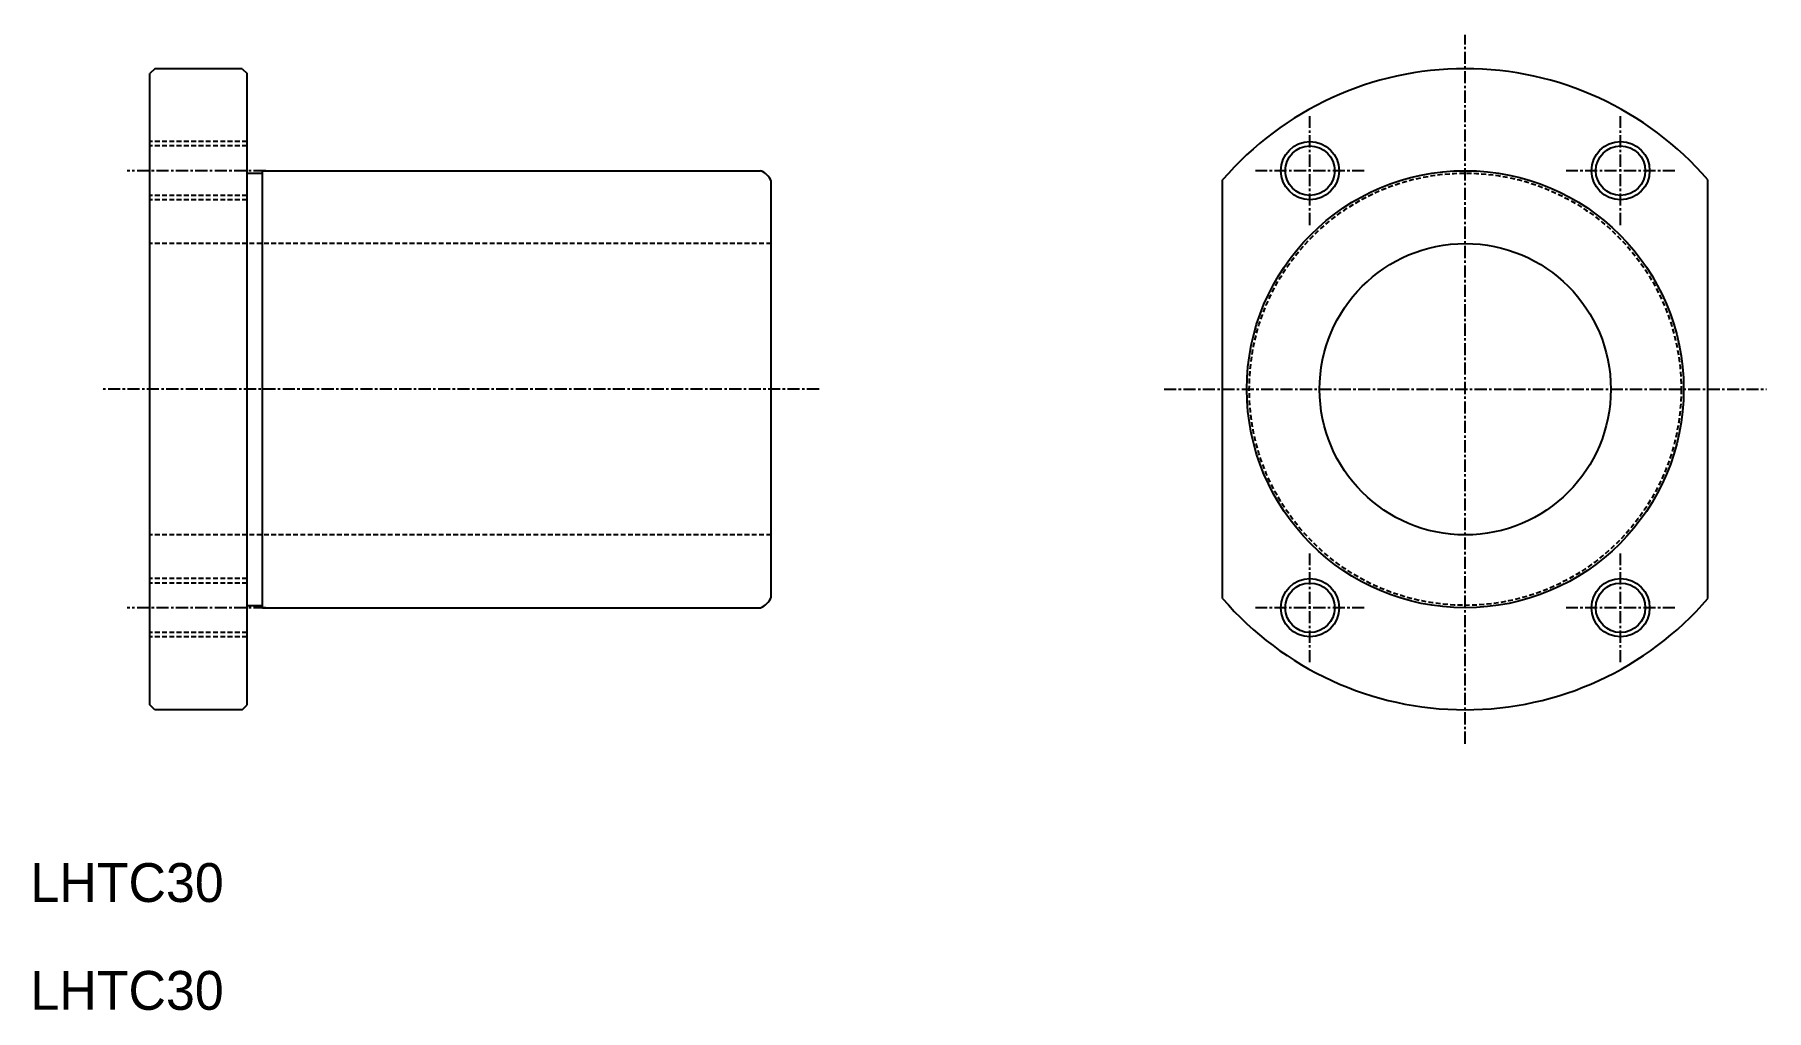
# Model space of a CAD drawing. Extents: x 42 to 220, y 63 to 163.
import ezdxf

# ---------------------------------------------------------------- set-up
doc = ezdxf.new("R2010")
doc.units = 0
doc.linetypes.add('CENTER', pattern=[2, 1.25, -0.25, 0.25, -0.25])
doc.linetypes.add('DASHED', pattern=[0.75, 0.5, -0.25])
doc.layers.get('0').update_dxf_attribs({"linetype": 'CONTINUOUS'})
doc.layers.add('CENTER', color=1, linetype='CENTER')

msp = doc.modelspace()

# ---------------------------------------------------------------- linework, layer by layer
at = {"color": 7, "linetype": 'CONTINUOUS'}
for p, q in [((54.11, 159.78), (53.61, 159.28)), ((53.61, 94.28), (53.61, 159.28)), ((63.11, 159.78), (54.11, 159.78)), ((63.11, 159.78), (63.61, 159.28)), ((63.61, 94.28), (63.61, 159.28)), ((63.61, 149.03), (65.21, 149.03)), ((65.21, 149.28), (116.52, 149.28)), ((65.21, 104.28), (65.21, 149.28)), ((117.61, 105.37), (117.61, 148.19)), ((164.11, 105.24), (164.11, 148.32)), ((214.11, 105.24), (214.11, 148.32)), ((48.71, 126.78), (48.71, 126.78)), ((48.71, 126.78), (48.71, 126.78)), ((63.61, 104.53), (65.21, 104.53)), ((65.21, 104.28), (116.52, 104.28)), ((76.74, 104.28), (76.74, 104.28)), ((89.86, 104.28), (89.86, 104.28)), ((54.11, 93.78), (53.61, 94.28)), ((63.11, 93.78), (54.11, 93.78)), ((63.11, 93.78), (63.61, 94.28))]:
    msp.add_line(p, q, dxfattribs=at)
at = {"color": 3, "linetype": 'DASHED'}
for p, q in [((63.61, 152.28), (53.61, 152.28)), ((63.61, 151.83), (53.61, 151.83)), ((63.61, 146.73), (53.61, 146.73)), ((63.61, 146.28), (53.61, 146.28)), ((117.61, 141.78), (53.61, 141.78)), ((117.61, 111.78), (53.61, 111.78)), ((63.61, 107.28), (53.61, 107.28)), ((63.61, 106.83), (53.61, 106.83)), ((63.61, 101.73), (53.61, 101.73)), ((63.61, 101.28), (53.61, 101.28))]:
    msp.add_line(p, q, dxfattribs=at)
at = {"color": 3, "linetype": 'CONTINUOUS'}
for centre in [(173.11, 149.28), (205.11, 149.28), (173.11, 104.28), (205.11, 104.28)]:
    msp.add_circle(centre, 3, dxfattribs=at)
at = {"color": 7, "linetype": 'CONTINUOUS'}
for centre, radius in [((173.11, 149.28), 2.55), ((205.11, 149.28), 2.55), ((189.11, 126.78), 22.5), ((189.11, 126.78), 15), ((173.11, 104.28), 2.55), ((205.11, 104.28), 2.55)]:
    msp.add_circle(centre, radius, dxfattribs=at)
at = {"color": 3, "linetype": 'DASHED'}
msp.add_circle((189.11, 126.78), 22.25, dxfattribs=at)
at = {"color": 7, "linetype": 'CONTINUOUS'}
for centre, radius, start, end in [((189.11, 126.78), 33, 40.7491, 139.2509), ((115.76, 147.43), 2, 22.3316, 67.6684), ((115.76, 106.13), 2, 292.3316, 337.6684), ((189.11, 126.78), 33, 220.7491, 319.2509)]:
    msp.add_arc(centre, radius, start, end, dxfattribs=at)
at = {"layer": 'CENTER', "color": 1, "linetype": 'CENTER'}
for p, q in [((189.11, 90.28), (189.11, 163.28)), ((173.11, 143.68), (173.11, 154.88)), ((205.11, 143.68), (205.11, 154.88)), ((65.53, 149.28), (51.26, 149.28)), ((178.71, 149.28), (167.51, 149.28)), ((210.71, 149.28), (199.51, 149.28)), ((122.54, 126.78), (48.71, 126.78)), ((158.08, 126.78), (220.13, 126.78)), ((173.11, 98.68), (173.11, 109.88)), ((205.11, 98.68), (205.11, 109.88)), ((65.53, 104.28), (51.26, 104.28)), ((178.71, 104.28), (167.51, 104.28)), ((210.71, 104.28), (199.51, 104.28))]:
    msp.add_line(p, q, dxfattribs=at)

# ---------------------------------------------------------------- texts
at = {"color": 7, "linetype": 'CONTINUOUS'}
for p in [(41.29, 73.99), (41.29, 62.89)]:
    msp.add_text('LHTC30', height=4, dxfattribs=at).set_placement(p)

doc.saveas('drawing.dxf')
